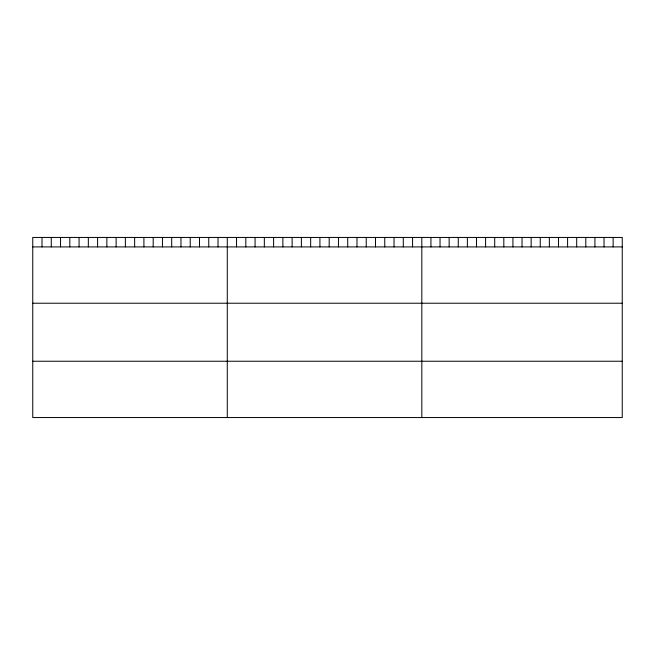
<?xml version="1.0" encoding="UTF-8"?>
<svg xmlns="http://www.w3.org/2000/svg" width="655" height="655" viewBox="0 0 655 655"><rect width="100%" height="100%" fill="white"/><g stroke="black" fill="none" stroke-linecap="round" stroke-linejoin="round"><path stroke-width="0.98" d="M622.25 246.91L622.25 417.554L32.75 417.554L32.75 237.446L622.25 237.446L622.25 246.91L32.75 246.91M32.75 303.224L622.25 303.224M32.75 361.241L622.25 361.241M613.137 237.446L613.137 246.91M604.033 237.446L604.033 246.91M594.92 237.446L594.92 246.91M585.807 237.446L585.807 246.91M576.695 237.446L576.695 246.91M567.59 237.446L567.59 246.91M558.478 237.446L558.478 246.91M549.365 237.446L549.365 246.91M540.252 237.446L540.252 246.91M531.148 237.446L531.148 246.91M522.035 237.446L522.035 246.91M512.922 237.446L512.922 246.91M503.818 237.446L503.818 246.91M494.705 237.446L494.705 246.91M485.592 237.446L485.592 246.91M476.48 237.446L476.48 246.91M467.375 237.446L467.375 246.91M458.263 237.446L458.263 246.91M449.15 237.446L449.15 246.91M440.037 237.446L440.037 246.91M430.933 237.446L430.933 246.91M421.82 237.446L421.82 417.554M412.56 237.446L412.56 246.91M403.292 237.446L403.292 246.91M394.032 237.446L394.032 246.91M384.763 237.446L384.763 246.91M375.503 237.446L375.503 246.91M366.235 237.446L366.235 246.91M356.975 237.446L356.975 246.91M347.715 237.446L347.715 246.91M338.447 237.446L338.447 246.91M329.187 237.446L329.187 246.91M319.918 237.446L319.918 246.91M310.658 237.446L310.658 246.91M301.39 237.446L301.39 246.91M292.13 237.446L292.13 246.91M282.87 237.446L282.87 246.91M273.602 237.446L273.602 246.91M264.342 237.446L264.342 246.91M255.073 237.446L255.073 246.91M245.813 237.446L245.813 246.91M236.545 237.446L236.545 246.91M227.285 237.446L227.285 417.554M218.025 237.446L218.025 246.91M208.757 237.446L208.757 246.91M199.497 237.446L199.497 246.91M190.228 237.446L190.228 246.91M180.968 237.446L180.968 246.91M171.7 237.446L171.7 246.91M162.44 237.446L162.44 246.91M153.18 237.446L153.18 246.91M143.912 237.446L143.912 246.91M134.652 237.446L134.652 246.91M125.383 237.446L125.383 246.91M116.123 237.446L116.123 246.91M106.855 237.446L106.855 246.91M97.595 237.446L97.595 246.91M88.335 237.446L88.335 246.91M79.067 237.446L79.067 246.91M69.807 237.446L69.807 246.91M60.538 237.446L60.538 246.91M51.278 237.446L51.278 246.91M42.01 237.446L42.01 246.91"/></g></svg>
